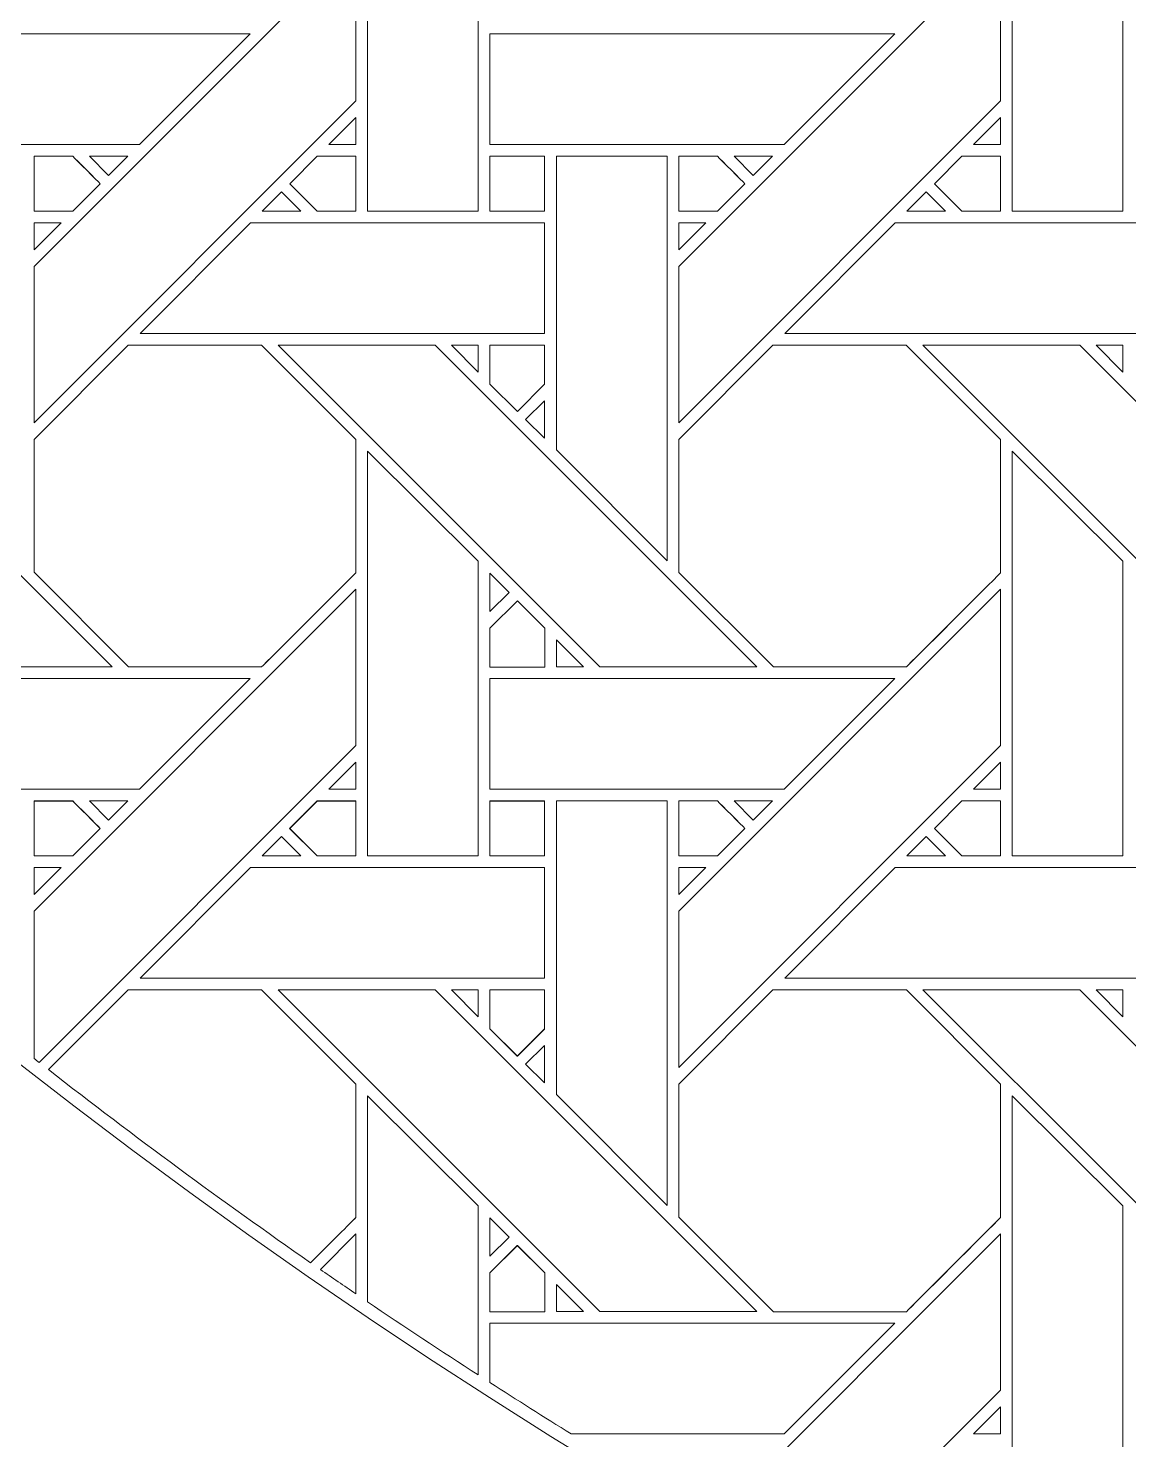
# Model space of a CAD drawing. Header units: inches. Extents: x 2.4 to 22.4, y -0.9 to 19.1.
# Drawn here: x 6.919 to 8.539, y 1.554 to 3.631 of the extents above; entities that cross this region are included whole.
import ezdxf

# ---------------------------------------------------------------- set-up
doc = ezdxf.new("R2010")
doc.units = ezdxf.units.IN
doc.header["$MEASUREMENT"] = 0
doc.layers.add('Design', color=7, linetype='Continuous', lineweight=0)

msp = doc.modelspace()

# ---------------------------------------------------------------- linework, layer by layer
at = {"layer": 'Design'}
for points, knots in [([(12.3829, 19.0948), (6.86, 19.0948), (2.3829, 14.6176), (2.3829, 9.0948), (2.3829, 3.5719), (6.86, -0.9052), (12.3829, -0.9052), (17.9057, -0.9052), (22.3829, 3.5719), (22.3829, 9.0948), (22.3829, 14.6176), (17.9057, 19.0948), (12.3829, 19.0948)], [0, 0, 0, 0, 1, 1, 1, 2, 2, 2, 3, 3, 3, 4, 4, 4, 4]), ([(12.3829, 17.972), (7.4801, 17.972), (3.5056, 13.9975), (3.5056, 9.0948), (3.5056, 4.192), (7.4801, 0.2175), (12.3829, 0.2175), (17.2856, 0.2175), (21.2601, 4.192), (21.2601, 9.0948), (21.2601, 13.9975), (17.2856, 17.972), (12.3829, 17.972)], [0, 0, 0, 0, 1, 1, 1, 2, 2, 2, 3, 3, 3, 4, 4, 4, 4]), ([(7.5816, 3.7957), (7.5816, 3.7957), (7.5816, 3.362), (7.5816, 3.362), (7.5816, 3.362), (7.4188, 3.362), (7.4188, 3.362), (7.4188, 3.362), (7.4188, 3.9579), (7.4188, 3.9579), (7.4188, 3.9579), (7.5816, 3.7957), (7.5816, 3.7957)], [0, 0, 0, 0, 1, 1, 1, 2, 2, 2, 3, 3, 3, 4, 4, 4, 4]), ([(8.5303, 3.7957), (8.5303, 3.7957), (8.5303, 3.362), (8.5303, 3.362), (8.5303, 3.362), (8.3676, 3.362), (8.3676, 3.362), (8.3676, 3.362), (8.3676, 3.9579), (8.3676, 3.9579), (8.3676, 3.9579), (8.5303, 3.7957), (8.5303, 3.7957)], [0, 0, 0, 0, 1, 1, 1, 2, 2, 2, 3, 3, 3, 4, 4, 4, 4]), ([(6.928, 3.2807), (6.928, 3.2807), (7.4017, 3.7543), (7.4017, 3.7543), (7.4017, 3.7543), (7.4017, 3.5243), (7.4017, 3.5243), (7.4017, 3.5243), (6.928, 3.0506), (6.928, 3.0506), (6.928, 3.0506), (6.928, 3.2807), (6.928, 3.2807)], [0, 0, 0, 0, 1, 1, 1, 2, 2, 2, 3, 3, 3, 4, 4, 4, 4]), ([(7.8768, 3.2807), (7.8768, 3.2807), (8.3504, 3.7543), (8.3504, 3.7543), (8.3504, 3.7543), (8.3504, 3.5243), (8.3504, 3.5243), (8.3504, 3.5243), (7.8768, 3.0506), (7.8768, 3.0506), (7.8768, 3.0506), (7.8768, 3.2807), (7.8768, 3.2807)], [0, 0, 0, 0, 1, 1, 1, 2, 2, 2, 3, 3, 3, 4, 4, 4, 4]), ([(6.6502, 3.4601), (6.6502, 3.4601), (6.6502, 3.6228), (6.6502, 3.6228), (6.6502, 3.6228), (7.2459, 3.6228), (7.2459, 3.6228), (7.2459, 3.6228), (7.0832, 3.4601), (7.0832, 3.4601), (7.0832, 3.4601), (6.6502, 3.4601), (6.6502, 3.4601)], [0, 0, 0, 0, 1, 1, 1, 2, 2, 2, 3, 3, 3, 4, 4, 4, 4]), ([(7.5989, 3.4601), (7.5989, 3.4601), (7.5989, 3.6228), (7.5989, 3.6228), (7.5989, 3.6228), (8.1946, 3.6228), (8.1946, 3.6228), (8.1946, 3.6228), (8.0319, 3.4601), (8.0319, 3.4601), (8.0319, 3.4601), (7.5989, 3.4601), (7.5989, 3.4601)], [0, 0, 0, 0, 1, 1, 1, 2, 2, 2, 3, 3, 3, 4, 4, 4, 4]), ([(7.3619, 3.4601), (7.3619, 3.4601), (7.4017, 3.4999), (7.4017, 3.4999), (7.4017, 3.4999), (7.4017, 3.4601), (7.4017, 3.4601), (7.4017, 3.4601), (7.3619, 3.4601), (7.3619, 3.4601)], [0, 0, 0, 0, 1, 1, 1, 2, 2, 2, 3, 3, 3, 3]), ([(8.3107, 3.4601), (8.3107, 3.4601), (8.3504, 3.4999), (8.3504, 3.4999), (8.3504, 3.4999), (8.3504, 3.4601), (8.3504, 3.4601), (8.3504, 3.4601), (8.3107, 3.4601), (8.3107, 3.4601)], [0, 0, 0, 0, 1, 1, 1, 2, 2, 2, 3, 3, 3, 3]), ([(7.0254, 3.4024), (7.0254, 3.4024), (6.985, 3.362), (6.985, 3.362), (6.985, 3.362), (6.928, 3.362), (6.928, 3.362), (6.928, 3.362), (6.928, 3.4428), (6.928, 3.4428), (6.928, 3.4428), (6.985, 3.4428), (6.985, 3.4428), (6.9902, 3.4377), (7.021, 3.4069), (7.0254, 3.4024)], [0, 0, 0, 0, 1, 1, 1, 2, 2, 2, 3, 3, 3, 4, 4, 4, 5, 5, 5, 5]), ([(7.0254, 3.4024), (7.0254, 3.4024), (6.985, 3.362), (6.985, 3.362), (6.985, 3.362), (6.928, 3.362), (6.928, 3.362), (6.928, 3.362), (6.928, 3.4428), (6.928, 3.4428), (6.928, 3.4428), (6.985, 3.4428), (6.985, 3.4428), (6.9904, 3.4375), (7.0212, 3.4066), (7.0254, 3.4024)], [0, 0, 0, 0, 1, 1, 1, 2, 2, 2, 3, 3, 3, 4, 4, 4, 5, 5, 5, 5]), ([(7.0095, 3.4428), (7.0095, 3.4428), (7.0659, 3.4428), (7.0659, 3.4428), (7.0659, 3.4428), (7.0376, 3.4146), (7.0376, 3.4146), (7.0376, 3.4146), (7.0095, 3.4428), (7.0095, 3.4428)], [0, 0, 0, 0, 1, 1, 1, 2, 2, 2, 3, 3, 3, 3]), ([(7.3447, 3.4428), (7.3447, 3.4428), (7.4017, 3.4428), (7.4017, 3.4428), (7.4017, 3.4428), (7.4017, 3.362), (7.4017, 3.362), (7.4017, 3.362), (7.3445, 3.362), (7.3445, 3.362), (7.3445, 3.362), (7.3042, 3.4024), (7.3042, 3.4024), (7.3042, 3.4024), (7.3447, 3.4428), (7.3447, 3.4428)], [0, 0, 0, 0, 1, 1, 1, 2, 2, 2, 3, 3, 3, 4, 4, 4, 5, 5, 5, 5]), ([(7.3042, 3.4024), (7.3042, 3.4024), (7.3447, 3.4428), (7.3447, 3.4428), (7.3447, 3.4428), (7.4017, 3.4428), (7.4017, 3.4428), (7.4017, 3.4428), (7.4017, 3.362), (7.4017, 3.362), (7.4017, 3.362), (7.3445, 3.362), (7.3445, 3.362), (7.3445, 3.362), (7.3042, 3.4024), (7.3042, 3.4024)], [0, 0, 0, 0, 1, 1, 1, 2, 2, 2, 3, 3, 3, 4, 4, 4, 5, 5, 5, 5]), ([(7.5989, 3.362), (7.5989, 3.362), (7.5989, 3.4428), (7.5989, 3.4428), (7.5989, 3.4428), (7.6791, 3.4428), (7.6791, 3.4428), (7.6791, 3.4428), (7.6791, 3.362), (7.6791, 3.362), (7.6791, 3.362), (7.5989, 3.362), (7.5989, 3.362)], [0, 0, 0, 0, 1, 1, 1, 2, 2, 2, 3, 3, 3, 4, 4, 4, 4]), ([(7.5989, 3.4428), (7.5989, 3.4428), (7.6791, 3.4428), (7.6791, 3.4428), (7.6791, 3.4428), (7.6791, 3.362), (7.6791, 3.362), (7.6791, 3.362), (7.5989, 3.362), (7.5989, 3.362), (7.5989, 3.362), (7.5989, 3.4428), (7.5989, 3.4428)], [0, 0, 0, 0, 1, 1, 1, 2, 2, 2, 3, 3, 3, 4, 4, 4, 4]), ([(7.8596, 3.4428), (7.8596, 3.4428), (7.8596, 2.8477), (7.8596, 2.8477), (7.8596, 2.8477), (7.6967, 3.0106), (7.6967, 3.0106), (7.6967, 3.0106), (7.6967, 3.4428), (7.6967, 3.4428), (7.6967, 3.4428), (7.8596, 3.4428), (7.8596, 3.4428)], [0, 0, 0, 0, 1, 1, 1, 2, 2, 2, 3, 3, 3, 4, 4, 4, 4]), ([(7.8767, 3.362), (7.8767, 3.362), (7.8767, 3.4428), (7.8767, 3.4428), (7.8767, 3.4428), (7.9338, 3.4428), (7.9338, 3.4428), (7.9389, 3.4377), (7.9697, 3.4069), (7.9741, 3.4024), (7.9741, 3.4024), (7.9337, 3.362), (7.9337, 3.362), (7.9337, 3.362), (7.8767, 3.362), (7.8767, 3.362)], [0, 0, 0, 0, 1, 1, 1, 2, 2, 2, 3, 3, 3, 4, 4, 4, 5, 5, 5, 5]), ([(7.8767, 3.4428), (7.8767, 3.4428), (7.9338, 3.4428), (7.9338, 3.4428), (7.939, 3.4376), (7.9698, 3.4068), (7.9741, 3.4024), (7.9741, 3.4024), (7.9337, 3.362), (7.9337, 3.362), (7.9337, 3.362), (7.8767, 3.362), (7.8767, 3.362), (7.8767, 3.362), (7.8767, 3.4428), (7.8767, 3.4428)], [0, 0, 0, 0, 1, 1, 1, 2, 2, 2, 3, 3, 3, 4, 4, 4, 5, 5, 5, 5]), ([(8.0146, 3.4428), (8.0146, 3.4428), (7.9864, 3.4146), (7.9864, 3.4146), (7.9864, 3.4146), (7.9582, 3.4428), (7.9582, 3.4428), (7.9582, 3.4428), (8.0146, 3.4428), (8.0146, 3.4428)], [0, 0, 0, 0, 1, 1, 1, 2, 2, 2, 3, 3, 3, 3]), ([(8.2933, 3.362), (8.2933, 3.362), (8.2529, 3.4024), (8.2529, 3.4024), (8.2529, 3.4024), (8.2934, 3.4428), (8.2934, 3.4428), (8.2934, 3.4428), (8.3504, 3.4428), (8.3504, 3.4428), (8.3504, 3.4428), (8.3504, 3.362), (8.3504, 3.362), (8.3504, 3.362), (8.2933, 3.362), (8.2933, 3.362)], [0, 0, 0, 0, 1, 1, 1, 2, 2, 2, 3, 3, 3, 4, 4, 4, 5, 5, 5, 5]), ([(8.2529, 3.4024), (8.2529, 3.4024), (8.2934, 3.4428), (8.2934, 3.4428), (8.2934, 3.4428), (8.3504, 3.4428), (8.3504, 3.4428), (8.3504, 3.4428), (8.3504, 3.362), (8.3504, 3.362), (8.3504, 3.362), (8.2933, 3.362), (8.2933, 3.362), (8.2933, 3.362), (8.2529, 3.4024), (8.2529, 3.4024)], [0, 0, 0, 0, 1, 1, 1, 2, 2, 2, 3, 3, 3, 4, 4, 4, 5, 5, 5, 5]), ([(7.3204, 3.362), (7.3204, 3.362), (7.2639, 3.362), (7.2639, 3.362), (7.2639, 3.362), (7.2921, 3.3903), (7.2921, 3.3903), (7.2921, 3.3903), (7.3204, 3.362), (7.3204, 3.362)], [0, 0, 0, 0, 1, 1, 1, 2, 2, 2, 3, 3, 3, 3]), ([(8.2691, 3.362), (8.2691, 3.362), (8.2126, 3.362), (8.2126, 3.362), (8.2126, 3.362), (8.2408, 3.3903), (8.2408, 3.3903), (8.2408, 3.3903), (8.2691, 3.362), (8.2691, 3.362)], [0, 0, 0, 0, 1, 1, 1, 2, 2, 2, 3, 3, 3, 3]), ([(6.9679, 3.3449), (6.9679, 3.3449), (6.928, 3.3051), (6.928, 3.3051), (6.928, 3.3051), (6.928, 3.3449), (6.928, 3.3449), (6.928, 3.3449), (6.9679, 3.3449), (6.9679, 3.3449)], [0, 0, 0, 0, 1, 1, 1, 2, 2, 2, 3, 3, 3, 3]), ([(7.2467, 3.3449), (7.2467, 3.3449), (7.6792, 3.3449), (7.6792, 3.3449), (7.6792, 3.3449), (7.6792, 3.1821), (7.6792, 3.1821), (7.6792, 3.1821), (7.0839, 3.1821), (7.0839, 3.1821), (7.0839, 3.1821), (7.2467, 3.3449), (7.2467, 3.3449)], [0, 0, 0, 0, 1, 1, 1, 2, 2, 2, 3, 3, 3, 4, 4, 4, 4]), ([(7.9166, 3.3449), (7.9166, 3.3449), (7.8768, 3.3051), (7.8768, 3.3051), (7.8768, 3.3051), (7.8768, 3.3449), (7.8768, 3.3449), (7.8768, 3.3449), (7.9166, 3.3449), (7.9166, 3.3449)], [0, 0, 0, 0, 1, 1, 1, 2, 2, 2, 3, 3, 3, 3]), ([(8.1954, 3.3449), (8.1954, 3.3449), (8.6279, 3.3449), (8.6279, 3.3449), (8.6279, 3.3449), (8.6279, 3.1821), (8.6279, 3.1821), (8.6279, 3.1821), (8.0326, 3.1821), (8.0326, 3.1821), (8.0326, 3.1821), (8.1954, 3.3449), (8.1954, 3.3449)], [0, 0, 0, 0, 1, 1, 1, 2, 2, 2, 3, 3, 3, 4, 4, 4, 4]), ([(6.3385, 3.165), (6.3385, 3.165), (6.5694, 3.165), (6.5694, 3.165), (6.5694, 3.165), (7.043, 2.6913), (7.043, 2.6913), (7.043, 2.6913), (6.812, 2.6913), (6.812, 2.6913), (6.812, 2.6913), (6.3385, 3.165), (6.3385, 3.165)], [0, 0, 0, 0, 1, 1, 1, 2, 2, 2, 3, 3, 3, 4, 4, 4, 4]), ([(6.928, 2.8306), (6.928, 2.8306), (6.928, 3.0262), (6.928, 3.0262), (6.928, 3.0262), (7.0667, 3.1649), (7.0667, 3.1649), (7.0667, 3.1649), (7.2629, 3.1649), (7.2629, 3.1649), (7.2629, 3.1649), (7.4016, 3.0262), (7.4016, 3.0262), (7.4016, 3.0262), (7.4016, 2.83), (7.4016, 2.83), (7.3838, 2.812), (7.2719, 2.7003), (7.2629, 2.6913), (7.2629, 2.6913), (7.0672, 2.6913), (7.0672, 2.6913), (7.0672, 2.6913), (6.928, 2.8306), (6.928, 2.8306)], [0, 0, 0, 0, 1, 1, 1, 2, 2, 2, 3, 3, 3, 4, 4, 4, 5, 5, 5, 6, 6, 6, 7, 7, 7, 8, 8, 8, 8]), ([(6.928, 3.0262), (6.928, 3.0262), (7.0667, 3.1649), (7.0667, 3.1649), (7.0667, 3.1649), (7.2629, 3.1649), (7.2629, 3.1649), (7.2629, 3.1649), (7.4016, 3.0262), (7.4016, 3.0262), (7.4016, 3.0262), (7.4016, 2.83), (7.4016, 2.83), (7.3836, 2.8118), (7.2717, 2.7001), (7.2629, 2.6913), (7.2629, 2.6913), (7.0672, 2.6913), (7.0672, 2.6913), (7.0672, 2.6913), (6.928, 2.8306), (6.928, 2.8306), (6.928, 2.8306), (6.928, 3.0262), (6.928, 3.0262)], [0, 0, 0, 0, 1, 1, 1, 2, 2, 2, 3, 3, 3, 4, 4, 4, 5, 5, 5, 6, 6, 6, 7, 7, 7, 8, 8, 8, 8]), ([(7.2872, 3.165), (7.2872, 3.165), (7.5181, 3.165), (7.5181, 3.165), (7.5181, 3.165), (7.9918, 2.6913), (7.9918, 2.6913), (7.9918, 2.6913), (7.7607, 2.6913), (7.7607, 2.6913), (7.7607, 2.6913), (7.2872, 3.165), (7.2872, 3.165)], [0, 0, 0, 0, 1, 1, 1, 2, 2, 2, 3, 3, 3, 4, 4, 4, 4]), ([(7.5817, 3.165), (7.5817, 3.165), (7.5817, 3.1251), (7.5817, 3.1251), (7.5817, 3.1251), (7.5422, 3.165), (7.5422, 3.165), (7.5422, 3.165), (7.5817, 3.165), (7.5817, 3.165)], [0, 0, 0, 0, 1, 1, 1, 2, 2, 2, 3, 3, 3, 3]), ([(7.6791, 3.165), (7.6791, 3.165), (7.6791, 3.1074), (7.6791, 3.1074), (7.6791, 3.1074), (7.6392, 3.0674), (7.6392, 3.0674), (7.6392, 3.0674), (7.5988, 3.1077), (7.5988, 3.1077), (7.5988, 3.1077), (7.5988, 3.165), (7.5988, 3.165), (7.5988, 3.165), (7.6791, 3.165), (7.6791, 3.165)], [0, 0, 0, 0, 1, 1, 1, 2, 2, 2, 3, 3, 3, 4, 4, 4, 5, 5, 5, 5]), ([(7.6392, 3.0674), (7.6392, 3.0674), (7.5988, 3.1077), (7.5988, 3.1077), (7.5988, 3.1077), (7.5988, 3.165), (7.5988, 3.165), (7.5988, 3.165), (7.6791, 3.165), (7.6791, 3.165), (7.6791, 3.165), (7.6791, 3.1074), (7.6791, 3.1074), (7.6791, 3.1074), (7.6392, 3.0674), (7.6392, 3.0674)], [0, 0, 0, 0, 1, 1, 1, 2, 2, 2, 3, 3, 3, 4, 4, 4, 5, 5, 5, 5]), ([(7.8767, 2.8305), (7.8767, 2.8305), (7.8767, 3.0262), (7.8767, 3.0262), (7.8767, 3.0262), (8.0154, 3.1649), (8.0154, 3.1649), (8.0154, 3.1649), (8.2116, 3.1649), (8.2116, 3.1649), (8.2116, 3.1649), (8.3504, 3.0262), (8.3504, 3.0262), (8.3504, 3.0262), (8.3504, 2.83), (8.3504, 2.83), (8.3326, 2.812), (8.2207, 2.7003), (8.2117, 2.6913), (8.2117, 2.6913), (8.016, 2.6913), (8.016, 2.6913), (8.016, 2.6913), (7.8767, 2.8305), (7.8767, 2.8305)], [0, 0, 0, 0, 1, 1, 1, 2, 2, 2, 3, 3, 3, 4, 4, 4, 5, 5, 5, 6, 6, 6, 7, 7, 7, 8, 8, 8, 8]), ([(7.8767, 2.8305), (7.8767, 2.8305), (7.8767, 3.0262), (7.8767, 3.0262), (7.8767, 3.0262), (8.0154, 3.1649), (8.0154, 3.1649), (8.0154, 3.1649), (8.2116, 3.1649), (8.2116, 3.1649), (8.2116, 3.1649), (8.3504, 3.0262), (8.3504, 3.0262), (8.3504, 3.0262), (8.3504, 2.83), (8.3504, 2.83), (8.3326, 2.812), (8.2206, 2.7003), (8.2117, 2.6913), (8.2117, 2.6913), (8.016, 2.6913), (8.016, 2.6913), (8.016, 2.6913), (7.8767, 2.8305), (7.8767, 2.8305)], [0, 0, 0, 0, 1, 1, 1, 2, 2, 2, 3, 3, 3, 4, 4, 4, 5, 5, 5, 6, 6, 6, 7, 7, 7, 8, 8, 8, 8]), ([(8.2359, 3.165), (8.2359, 3.165), (8.4669, 3.165), (8.4669, 3.165), (8.4669, 3.165), (8.9405, 2.6913), (8.9405, 2.6913), (8.9405, 2.6913), (8.7095, 2.6913), (8.7095, 2.6913), (8.7095, 2.6913), (8.2359, 3.165), (8.2359, 3.165)], [0, 0, 0, 0, 1, 1, 1, 2, 2, 2, 3, 3, 3, 4, 4, 4, 4]), ([(8.5304, 3.165), (8.5304, 3.165), (8.5304, 3.1251), (8.5304, 3.1251), (8.5304, 3.1251), (8.491, 3.165), (8.491, 3.165), (8.491, 3.165), (8.5304, 3.165), (8.5304, 3.165)], [0, 0, 0, 0, 1, 1, 1, 2, 2, 2, 3, 3, 3, 3]), ([(7.6792, 3.0831), (7.6792, 3.0831), (7.6792, 3.028), (7.6792, 3.028), (7.6792, 3.028), (7.6514, 3.0553), (7.6514, 3.0553), (7.6514, 3.0553), (7.6792, 3.0831), (7.6792, 3.0831)], [0, 0, 0, 0, 1, 1, 1, 2, 2, 2, 3, 3, 3, 3]), ([(7.5816, 2.847), (7.5816, 2.847), (7.5816, 2.4133), (7.5816, 2.4133), (7.5816, 2.4133), (7.4188, 2.4133), (7.4188, 2.4133), (7.4188, 2.4133), (7.4188, 3.0091), (7.4188, 3.0091), (7.4188, 3.0091), (7.5816, 2.847), (7.5816, 2.847)], [0, 0, 0, 0, 1, 1, 1, 2, 2, 2, 3, 3, 3, 4, 4, 4, 4]), ([(8.5303, 2.847), (8.5303, 2.847), (8.5303, 2.4133), (8.5303, 2.4133), (8.5303, 2.4133), (8.3676, 2.4133), (8.3676, 2.4133), (8.3676, 2.4133), (8.3676, 3.0091), (8.3676, 3.0091), (8.3676, 3.0091), (8.5303, 2.847), (8.5303, 2.847)], [0, 0, 0, 0, 1, 1, 1, 2, 2, 2, 3, 3, 3, 4, 4, 4, 4]), ([(7.5989, 2.7728), (7.5989, 2.7728), (7.5989, 2.8295), (7.5989, 2.8295), (7.5989, 2.8295), (7.6271, 2.8009), (7.6271, 2.8009), (7.6271, 2.8009), (7.5989, 2.7728), (7.5989, 2.7728)], [0, 0, 0, 0, 1, 1, 1, 2, 2, 2, 3, 3, 3, 3]), ([(6.928, 2.1151), (6.928, 2.1151), (6.928, 2.332), (6.928, 2.332), (6.928, 2.332), (7.4017, 2.8056), (7.4017, 2.8056), (7.4017, 2.8056), (7.4017, 2.5756), (7.4017, 2.5756), (7.4017, 2.5756), (6.9354, 2.1093), (6.9354, 2.1093), (6.933, 2.1112), (6.9305, 2.1131), (6.928, 2.1151)], [0, 0, 0, 0, 1, 1, 1, 2, 2, 2, 3, 3, 3, 4, 4, 4, 5, 5, 5, 5]), ([(8.3504, 2.8056), (8.3504, 2.8056), (8.3504, 2.5756), (8.3504, 2.5756), (8.3504, 2.5756), (7.8768, 2.1019), (7.8768, 2.1019), (7.8768, 2.1019), (7.8768, 2.332), (7.8768, 2.332), (7.8768, 2.332), (8.3504, 2.8056), (8.3504, 2.8056)], [0, 0, 0, 0, 1, 1, 1, 2, 2, 2, 3, 3, 3, 4, 4, 4, 4]), ([(7.5989, 2.691), (7.5989, 2.691), (7.5989, 2.7483), (7.5989, 2.7483), (7.5989, 2.7483), (7.6392, 2.7887), (7.6392, 2.7887), (7.6392, 2.7887), (7.6795, 2.7483), (7.6795, 2.7483), (7.6795, 2.7483), (7.6795, 2.691), (7.6795, 2.691), (7.6795, 2.691), (7.5989, 2.691), (7.5989, 2.691)], [0, 0, 0, 0, 1, 1, 1, 2, 2, 2, 3, 3, 3, 4, 4, 4, 5, 5, 5, 5]), ([(7.6392, 2.7887), (7.6392, 2.7887), (7.6795, 2.7483), (7.6795, 2.7483), (7.6795, 2.7483), (7.6795, 2.691), (7.6795, 2.691), (7.6795, 2.691), (7.5989, 2.691), (7.5989, 2.691), (7.5989, 2.691), (7.5989, 2.7483), (7.5989, 2.7483), (7.5989, 2.7483), (7.6392, 2.7887), (7.6392, 2.7887)], [0, 0, 0, 0, 1, 1, 1, 2, 2, 2, 3, 3, 3, 4, 4, 4, 5, 5, 5, 5]), ([(7.7365, 2.6913), (7.7365, 2.6913), (7.6968, 2.6913), (7.6968, 2.6913), (7.6968, 2.6913), (7.6968, 2.7311), (7.6968, 2.7311), (7.6968, 2.7311), (7.7365, 2.6913), (7.7365, 2.6913)], [0, 0, 0, 0, 1, 1, 1, 2, 2, 2, 3, 3, 3, 3]), ([(6.6502, 2.5114), (6.6502, 2.5114), (6.6502, 2.6741), (6.6502, 2.6741), (6.6502, 2.6741), (7.2459, 2.6741), (7.2459, 2.6741), (7.2459, 2.6741), (7.0831, 2.5114), (7.0831, 2.5114), (7.0831, 2.5114), (6.6502, 2.5114), (6.6502, 2.5114)], [0, 0, 0, 0, 1, 1, 1, 2, 2, 2, 3, 3, 3, 4, 4, 4, 4]), ([(7.5989, 2.5114), (7.5989, 2.5114), (7.5989, 2.6741), (7.5989, 2.6741), (7.5989, 2.6741), (8.1946, 2.6741), (8.1946, 2.6741), (8.1946, 2.6741), (8.0319, 2.5114), (8.0319, 2.5114), (8.0319, 2.5114), (7.5989, 2.5114), (7.5989, 2.5114)], [0, 0, 0, 0, 1, 1, 1, 2, 2, 2, 3, 3, 3, 4, 4, 4, 4]), ([(7.3619, 2.5114), (7.3619, 2.5114), (7.4017, 2.5512), (7.4017, 2.5512), (7.4017, 2.5512), (7.4017, 2.5114), (7.4017, 2.5114), (7.4017, 2.5114), (7.3619, 2.5114), (7.3619, 2.5114)], [0, 0, 0, 0, 1, 1, 1, 2, 2, 2, 3, 3, 3, 3]), ([(8.3107, 2.5114), (8.3107, 2.5114), (8.3504, 2.5512), (8.3504, 2.5512), (8.3504, 2.5512), (8.3504, 2.5114), (8.3504, 2.5114), (8.3504, 2.5114), (8.3107, 2.5114), (8.3107, 2.5114)], [0, 0, 0, 0, 1, 1, 1, 2, 2, 2, 3, 3, 3, 3]), ([(7.0253, 2.4536), (7.0253, 2.4536), (6.9849, 2.4132), (6.9849, 2.4132), (6.9849, 2.4132), (6.9279, 2.4132), (6.9279, 2.4132), (6.9279, 2.4132), (6.9279, 2.494), (6.9279, 2.494), (6.9279, 2.494), (6.985, 2.494), (6.985, 2.494), (6.9901, 2.4889), (7.0209, 2.4581), (7.0253, 2.4536)], [0, 0, 0, 0, 1, 1, 1, 2, 2, 2, 3, 3, 3, 4, 4, 4, 5, 5, 5, 5]), ([(6.928, 2.4133), (6.928, 2.4133), (6.928, 2.4941), (6.928, 2.4941), (6.928, 2.4941), (6.9851, 2.4941), (6.9851, 2.4941), (6.9905, 2.4888), (7.0213, 2.4579), (7.0254, 2.4537), (7.0254, 2.4537), (6.985, 2.4133), (6.985, 2.4133), (6.985, 2.4133), (6.928, 2.4133), (6.928, 2.4133)], [0, 0, 0, 0, 1, 1, 1, 2, 2, 2, 3, 3, 3, 4, 4, 4, 5, 5, 5, 5]), ([(7.0095, 2.4941), (7.0095, 2.4941), (7.0659, 2.4941), (7.0659, 2.4941), (7.0659, 2.4941), (7.0376, 2.4659), (7.0376, 2.4659), (7.0376, 2.4659), (7.0095, 2.4941), (7.0095, 2.4941)], [0, 0, 0, 0, 1, 1, 1, 2, 2, 2, 3, 3, 3, 3]), ([(7.3446, 2.494), (7.3446, 2.494), (7.4016, 2.494), (7.4016, 2.494), (7.4016, 2.494), (7.4016, 2.4132), (7.4016, 2.4132), (7.4016, 2.4132), (7.3445, 2.4132), (7.3445, 2.4132), (7.3445, 2.4132), (7.3041, 2.4536), (7.3041, 2.4536), (7.3041, 2.4536), (7.3446, 2.494), (7.3446, 2.494)], [0, 0, 0, 0, 1, 1, 1, 2, 2, 2, 3, 3, 3, 4, 4, 4, 5, 5, 5, 5]), ([(7.3042, 2.4537), (7.3042, 2.4537), (7.3447, 2.4941), (7.3447, 2.4941), (7.3447, 2.4941), (7.4017, 2.4941), (7.4017, 2.4941), (7.4017, 2.4941), (7.4017, 2.4133), (7.4017, 2.4133), (7.4017, 2.4133), (7.3446, 2.4133), (7.3446, 2.4133), (7.3446, 2.4133), (7.3042, 2.4537), (7.3042, 2.4537)], [0, 0, 0, 0, 1, 1, 1, 2, 2, 2, 3, 3, 3, 4, 4, 4, 5, 5, 5, 5]), ([(7.6791, 2.494), (7.6791, 2.494), (7.6791, 2.4132), (7.6791, 2.4132), (7.6791, 2.4132), (7.5988, 2.4132), (7.5988, 2.4132), (7.5988, 2.4132), (7.5988, 2.494), (7.5988, 2.494), (7.5988, 2.494), (7.6791, 2.494), (7.6791, 2.494)], [0, 0, 0, 0, 1, 1, 1, 2, 2, 2, 3, 3, 3, 4, 4, 4, 4]), ([(7.5989, 2.4133), (7.5989, 2.4133), (7.5989, 2.4941), (7.5989, 2.4941), (7.5989, 2.4941), (7.6792, 2.4941), (7.6792, 2.4941), (7.6792, 2.4941), (7.6792, 2.4133), (7.6792, 2.4133), (7.6792, 2.4133), (7.5989, 2.4133), (7.5989, 2.4133)], [0, 0, 0, 0, 1, 1, 1, 2, 2, 2, 3, 3, 3, 4, 4, 4, 4]), ([(7.8596, 2.4941), (7.8596, 2.4941), (7.8596, 1.899), (7.8596, 1.899), (7.8596, 1.899), (7.6967, 2.0619), (7.6967, 2.0619), (7.6967, 2.0619), (7.6967, 2.4941), (7.6967, 2.4941), (7.6967, 2.4941), (7.8596, 2.4941), (7.8596, 2.4941)], [0, 0, 0, 0, 1, 1, 1, 2, 2, 2, 3, 3, 3, 4, 4, 4, 4]), ([(7.9741, 2.4537), (7.9741, 2.4537), (7.9337, 2.4133), (7.9337, 2.4133), (7.9337, 2.4133), (7.8767, 2.4133), (7.8767, 2.4133), (7.8767, 2.4133), (7.8767, 2.4941), (7.8767, 2.4941), (7.8767, 2.4941), (7.9338, 2.4941), (7.9338, 2.4941), (7.9389, 2.489), (7.9697, 2.4581), (7.9741, 2.4537)], [0, 0, 0, 0, 1, 1, 1, 2, 2, 2, 3, 3, 3, 4, 4, 4, 5, 5, 5, 5]), ([(7.8767, 2.4941), (7.8767, 2.4941), (7.9338, 2.4941), (7.9338, 2.4941), (7.939, 2.4889), (7.9698, 2.458), (7.9741, 2.4537), (7.9741, 2.4537), (7.9337, 2.4133), (7.9337, 2.4133), (7.9337, 2.4133), (7.8767, 2.4133), (7.8767, 2.4133), (7.8767, 2.4133), (7.8767, 2.4941), (7.8767, 2.4941)], [0, 0, 0, 0, 1, 1, 1, 2, 2, 2, 3, 3, 3, 4, 4, 4, 5, 5, 5, 5]), ([(7.9864, 2.4659), (7.9864, 2.4659), (7.9582, 2.4941), (7.9582, 2.4941), (7.9582, 2.4941), (8.0146, 2.4941), (8.0146, 2.4941), (8.0146, 2.4941), (7.9864, 2.4659), (7.9864, 2.4659)], [0, 0, 0, 0, 1, 1, 1, 2, 2, 2, 3, 3, 3, 3]), ([(8.2933, 2.4133), (8.2933, 2.4133), (8.2529, 2.4536), (8.2529, 2.4536), (8.2529, 2.4536), (8.2933, 2.4941), (8.2933, 2.4941), (8.2933, 2.4941), (8.3504, 2.4941), (8.3504, 2.4941), (8.3504, 2.4941), (8.3504, 2.4133), (8.3504, 2.4133), (8.3504, 2.4133), (8.2933, 2.4133), (8.2933, 2.4133)], [0, 0, 0, 0, 1, 1, 1, 2, 2, 2, 3, 3, 3, 4, 4, 4, 5, 5, 5, 5]), ([(8.253, 2.4537), (8.253, 2.4537), (8.2933, 2.4941), (8.2933, 2.4941), (8.2933, 2.4941), (8.3504, 2.4941), (8.3504, 2.4941), (8.3504, 2.4941), (8.3504, 2.4133), (8.3504, 2.4133), (8.3504, 2.4133), (8.2933, 2.4133), (8.2933, 2.4133), (8.2933, 2.4133), (8.253, 2.4537), (8.253, 2.4537)], [0, 0, 0, 0, 1, 1, 1, 2, 2, 2, 3, 3, 3, 4, 4, 4, 5, 5, 5, 5]), ([(7.3204, 2.4133), (7.3204, 2.4133), (7.2639, 2.4133), (7.2639, 2.4133), (7.2639, 2.4133), (7.2921, 2.4416), (7.2921, 2.4416), (7.2921, 2.4416), (7.3204, 2.4133), (7.3204, 2.4133)], [0, 0, 0, 0, 1, 1, 1, 2, 2, 2, 3, 3, 3, 3]), ([(8.2691, 2.4133), (8.2691, 2.4133), (8.2126, 2.4133), (8.2126, 2.4133), (8.2126, 2.4133), (8.2408, 2.4416), (8.2408, 2.4416), (8.2408, 2.4416), (8.2691, 2.4133), (8.2691, 2.4133)], [0, 0, 0, 0, 1, 1, 1, 2, 2, 2, 3, 3, 3, 3]), ([(6.9679, 2.3962), (6.9679, 2.3962), (6.928, 2.3564), (6.928, 2.3564), (6.928, 2.3564), (6.928, 2.3962), (6.928, 2.3962), (6.928, 2.3962), (6.9679, 2.3962), (6.9679, 2.3962)], [0, 0, 0, 0, 1, 1, 1, 2, 2, 2, 3, 3, 3, 3]), ([(7.0839, 2.2334), (7.0839, 2.2334), (7.2467, 2.3962), (7.2467, 2.3962), (7.2467, 2.3962), (7.6792, 2.3962), (7.6792, 2.3962), (7.6792, 2.3962), (7.6792, 2.2334), (7.6792, 2.2334), (7.6792, 2.2334), (7.0839, 2.2334), (7.0839, 2.2334)], [0, 0, 0, 0, 1, 1, 1, 2, 2, 2, 3, 3, 3, 4, 4, 4, 4]), ([(7.8768, 2.3564), (7.8768, 2.3564), (7.8768, 2.3962), (7.8768, 2.3962), (7.8768, 2.3962), (7.9166, 2.3962), (7.9166, 2.3962), (7.9166, 2.3962), (7.8768, 2.3564), (7.8768, 2.3564)], [0, 0, 0, 0, 1, 1, 1, 2, 2, 2, 3, 3, 3, 3]), ([(8.0326, 2.2334), (8.0326, 2.2334), (8.1954, 2.3962), (8.1954, 2.3962), (8.1954, 2.3962), (8.6279, 2.3962), (8.6279, 2.3962), (8.6279, 2.3962), (8.6279, 2.2334), (8.6279, 2.2334), (8.6279, 2.2334), (8.0326, 2.2334), (8.0326, 2.2334)], [0, 0, 0, 0, 1, 1, 1, 2, 2, 2, 3, 3, 3, 4, 4, 4, 4]), ([(6.9492, 2.0987), (6.9492, 2.0987), (7.0667, 2.2162), (7.0667, 2.2162), (7.0667, 2.2162), (7.2629, 2.2162), (7.2629, 2.2162), (7.2629, 2.2162), (7.4017, 2.0775), (7.4017, 2.0775), (7.4017, 2.0775), (7.4017, 1.8813), (7.4017, 1.8813), (7.3933, 1.8728), (7.3643, 1.8439), (7.335, 1.8146), (7.204, 1.9056), (7.0754, 2.0004), (6.9492, 2.0987)], [0, 0, 0, 0, 1, 1, 1, 2, 2, 2, 3, 3, 3, 4, 4, 4, 5, 5, 5, 6, 6, 6, 6]), ([(7.0666, 2.2161), (7.0666, 2.2161), (7.2628, 2.2161), (7.2628, 2.2161), (7.2628, 2.2161), (7.4016, 2.0774), (7.4016, 2.0774), (7.4016, 2.0774), (7.4016, 1.8812), (7.4016, 1.8812), (7.3933, 1.8728), (7.3643, 1.8439), (7.335, 1.8146), (7.204, 1.9056), (7.0754, 2.0004), (6.9492, 2.0987), (6.9492, 2.0987), (7.0666, 2.2161), (7.0666, 2.2161)], [0, 0, 0, 0, 1, 1, 1, 2, 2, 2, 3, 3, 3, 4, 4, 4, 5, 5, 5, 6, 6, 6, 6]), ([(7.2872, 2.2162), (7.2872, 2.2162), (7.5181, 2.2162), (7.5181, 2.2162), (7.5181, 2.2162), (7.9918, 1.7426), (7.9918, 1.7426), (7.9918, 1.7426), (7.7608, 1.7426), (7.7608, 1.7426), (7.7608, 1.7426), (7.2872, 2.2162), (7.2872, 2.2162)], [0, 0, 0, 0, 1, 1, 1, 2, 2, 2, 3, 3, 3, 4, 4, 4, 4]), ([(7.5817, 2.2162), (7.5817, 2.2162), (7.5817, 2.1764), (7.5817, 2.1764), (7.5817, 2.1764), (7.5422, 2.2162), (7.5422, 2.2162), (7.5422, 2.2162), (7.5817, 2.2162), (7.5817, 2.2162)], [0, 0, 0, 0, 1, 1, 1, 2, 2, 2, 3, 3, 3, 3]), ([(7.6791, 2.2161), (7.6791, 2.2161), (7.6791, 2.1585), (7.6791, 2.1585), (7.6791, 2.1585), (7.6391, 2.1186), (7.6391, 2.1186), (7.6391, 2.1186), (7.5988, 2.1589), (7.5988, 2.1589), (7.5988, 2.1589), (7.5988, 2.2161), (7.5988, 2.2161), (7.5988, 2.2161), (7.6791, 2.2161), (7.6791, 2.2161)], [0, 0, 0, 0, 1, 1, 1, 2, 2, 2, 3, 3, 3, 4, 4, 4, 5, 5, 5, 5]), ([(7.6392, 2.1187), (7.6392, 2.1187), (7.5989, 2.159), (7.5989, 2.159), (7.5989, 2.159), (7.5989, 2.2162), (7.5989, 2.2162), (7.5989, 2.2162), (7.6792, 2.2162), (7.6792, 2.2162), (7.6792, 2.2162), (7.6792, 2.1586), (7.6792, 2.1586), (7.6792, 2.1586), (7.6392, 2.1187), (7.6392, 2.1187)], [0, 0, 0, 0, 1, 1, 1, 2, 2, 2, 3, 3, 3, 4, 4, 4, 5, 5, 5, 5]), ([(8.2117, 1.7425), (8.2117, 1.7425), (8.016, 1.7425), (8.016, 1.7425), (8.016, 1.7425), (7.8767, 1.8817), (7.8767, 1.8817), (7.8767, 1.8817), (7.8767, 2.0774), (7.8767, 2.0774), (7.8767, 2.0774), (8.0154, 2.2161), (8.0154, 2.2161), (8.0154, 2.2161), (8.2117, 2.2161), (8.2117, 2.2161), (8.2117, 2.2161), (8.3504, 2.0775), (8.3504, 2.0775), (8.3504, 2.0775), (8.3504, 1.8812), (8.3504, 1.8812), (8.3326, 1.8633), (8.2207, 1.7516), (8.2117, 1.7425)], [0, 0, 0, 0, 1, 1, 1, 2, 2, 2, 3, 3, 3, 4, 4, 4, 5, 5, 5, 6, 6, 6, 7, 7, 7, 8, 8, 8, 8]), ([(7.8768, 2.0775), (7.8768, 2.0775), (8.0154, 2.2161), (8.0154, 2.2161), (8.0154, 2.2161), (8.2117, 2.2161), (8.2117, 2.2161), (8.2117, 2.2161), (8.3504, 2.0775), (8.3504, 2.0775), (8.3504, 2.0775), (8.3504, 1.8812), (8.3504, 1.8812), (8.3324, 1.8632), (8.2206, 1.7515), (8.2117, 1.7425), (8.2117, 1.7425), (8.016, 1.7425), (8.016, 1.7425), (8.016, 1.7425), (7.8768, 1.8818), (7.8768, 1.8818), (7.8768, 1.8818), (7.8768, 2.0775), (7.8768, 2.0775)], [0, 0, 0, 0, 1, 1, 1, 2, 2, 2, 3, 3, 3, 4, 4, 4, 5, 5, 5, 6, 6, 6, 7, 7, 7, 8, 8, 8, 8]), ([(8.5103, 1.9425), (8.5103, 1.9425), (8.2359, 2.2162), (8.2359, 2.2162), (8.2359, 2.2162), (8.4669, 2.2162), (8.4669, 2.2162), (8.4669, 2.2162), (8.9405, 1.7426), (8.9405, 1.7426), (8.9405, 1.7426), (8.7095, 1.7426), (8.7095, 1.7426), (8.7095, 1.7426), (8.5103, 1.9425), (8.5103, 1.9425)], [0, 0, 0, 0, 1, 1, 1, 2, 2, 2, 3, 3, 3, 4, 4, 4, 5, 5, 5, 5]), ([(8.5304, 2.2162), (8.5304, 2.2162), (8.5304, 2.1764), (8.5304, 2.1764), (8.5304, 2.1764), (8.491, 2.2162), (8.491, 2.2162), (8.491, 2.2162), (8.5304, 2.2162), (8.5304, 2.2162)], [0, 0, 0, 0, 1, 1, 1, 2, 2, 2, 3, 3, 3, 3]), ([(7.6792, 2.1344), (7.6792, 2.1344), (7.6792, 2.0792), (7.6792, 2.0792), (7.6792, 2.0792), (7.6514, 2.1066), (7.6514, 2.1066), (7.6514, 2.1066), (7.6792, 2.1344), (7.6792, 2.1344)], [0, 0, 0, 0, 1, 1, 1, 2, 2, 2, 3, 3, 3, 3]), ([(7.5816, 1.8983), (7.5816, 1.8983), (7.5816, 1.6494), (7.5816, 1.6494), (7.527, 1.6847), (7.4727, 1.7205), (7.4188, 1.757), (7.4188, 1.757), (7.4188, 2.0604), (7.4188, 2.0604), (7.4188, 2.0604), (7.5816, 1.8983), (7.5816, 1.8983)], [0, 0, 0, 0, 1, 1, 1, 2, 2, 2, 3, 3, 3, 4, 4, 4, 4]), ([(8.5303, 1.8983), (8.5303, 1.8983), (8.5303, 1.4646), (8.5303, 1.4646), (8.5303, 1.4646), (8.3676, 1.4646), (8.3676, 1.4646), (8.3676, 1.4646), (8.3676, 2.0604), (8.3676, 2.0604), (8.3676, 2.0604), (8.5303, 1.8983), (8.5303, 1.8983)], [0, 0, 0, 0, 1, 1, 1, 2, 2, 2, 3, 3, 3, 4, 4, 4, 4]), ([(7.5989, 1.824), (7.5989, 1.824), (7.5989, 1.8808), (7.5989, 1.8808), (7.5989, 1.8808), (7.6271, 1.8522), (7.6271, 1.8522), (7.6271, 1.8522), (7.5989, 1.824), (7.5989, 1.824)], [0, 0, 0, 0, 1, 1, 1, 2, 2, 2, 3, 3, 3, 3]), ([(7.4017, 1.8569), (7.4017, 1.8569), (7.4017, 1.7687), (7.4017, 1.7687), (7.3842, 1.7807), (7.3667, 1.7925), (7.3493, 1.8045), (7.3493, 1.8045), (7.4017, 1.8569), (7.4017, 1.8569)], [0, 0, 0, 0, 1, 1, 1, 2, 2, 2, 3, 3, 3, 3]), ([(7.9294, 1.4359), (7.9294, 1.4359), (8.3504, 1.8569), (8.3504, 1.8569), (8.3504, 1.8569), (8.3504, 1.6268), (8.3504, 1.6268), (8.3504, 1.6268), (8.076, 1.3524), (8.076, 1.3524), (8.0268, 1.3797), (7.978, 1.4077), (7.9294, 1.4359)], [0, 0, 0, 0, 1, 1, 1, 2, 2, 2, 3, 3, 3, 4, 4, 4, 4]), ([(7.5988, 1.7995), (7.5988, 1.7995), (7.6391, 1.8399), (7.6391, 1.8399), (7.6391, 1.8399), (7.6795, 1.7995), (7.6795, 1.7995), (7.6795, 1.7995), (7.6795, 1.7422), (7.6795, 1.7422), (7.6795, 1.7422), (7.5988, 1.7422), (7.5988, 1.7422), (7.5988, 1.7422), (7.5988, 1.7995), (7.5988, 1.7995)], [0, 0, 0, 0, 1, 1, 1, 2, 2, 2, 3, 3, 3, 4, 4, 4, 5, 5, 5, 5]), ([(7.6392, 1.84), (7.6392, 1.84), (7.6796, 1.7996), (7.6796, 1.7996), (7.6796, 1.7996), (7.6796, 1.7424), (7.6796, 1.7424), (7.6796, 1.7424), (7.5989, 1.7424), (7.5989, 1.7424), (7.5989, 1.7424), (7.5989, 1.7996), (7.5989, 1.7996), (7.5989, 1.7996), (7.6392, 1.84), (7.6392, 1.84)], [0, 0, 0, 0, 1, 1, 1, 2, 2, 2, 3, 3, 3, 4, 4, 4, 5, 5, 5, 5]), ([(7.7365, 1.7426), (7.7365, 1.7426), (7.6968, 1.7426), (7.6968, 1.7426), (7.6968, 1.7426), (7.6968, 1.7824), (7.6968, 1.7824), (7.6968, 1.7824), (7.7365, 1.7426), (7.7365, 1.7426)], [0, 0, 0, 0, 1, 1, 1, 2, 2, 2, 3, 3, 3, 3]), ([(7.5989, 1.6381), (7.5989, 1.6381), (7.5989, 1.7254), (7.5989, 1.7254), (7.5989, 1.7254), (8.1946, 1.7254), (8.1946, 1.7254), (8.1946, 1.7254), (8.0319, 1.5626), (8.0319, 1.5626), (8.0319, 1.5626), (7.7185, 1.5626), (7.7185, 1.5626), (7.6784, 1.5875), (7.6386, 1.6127), (7.5989, 1.6381)], [0, 0, 0, 0, 1, 1, 1, 2, 2, 2, 3, 3, 3, 4, 4, 4, 5, 5, 5, 5]), ([(8.3107, 1.5627), (8.3107, 1.5627), (8.3504, 1.6024), (8.3504, 1.6024), (8.3504, 1.6024), (8.3504, 1.5627), (8.3504, 1.5627), (8.3504, 1.5627), (8.3107, 1.5627), (8.3107, 1.5627)], [0, 0, 0, 0, 1, 1, 1, 2, 2, 2, 3, 3, 3, 3])]:
    msp.add_open_spline(points, degree=3, knots=knots, dxfattribs=at)

doc.saveas('drawing.dxf')
